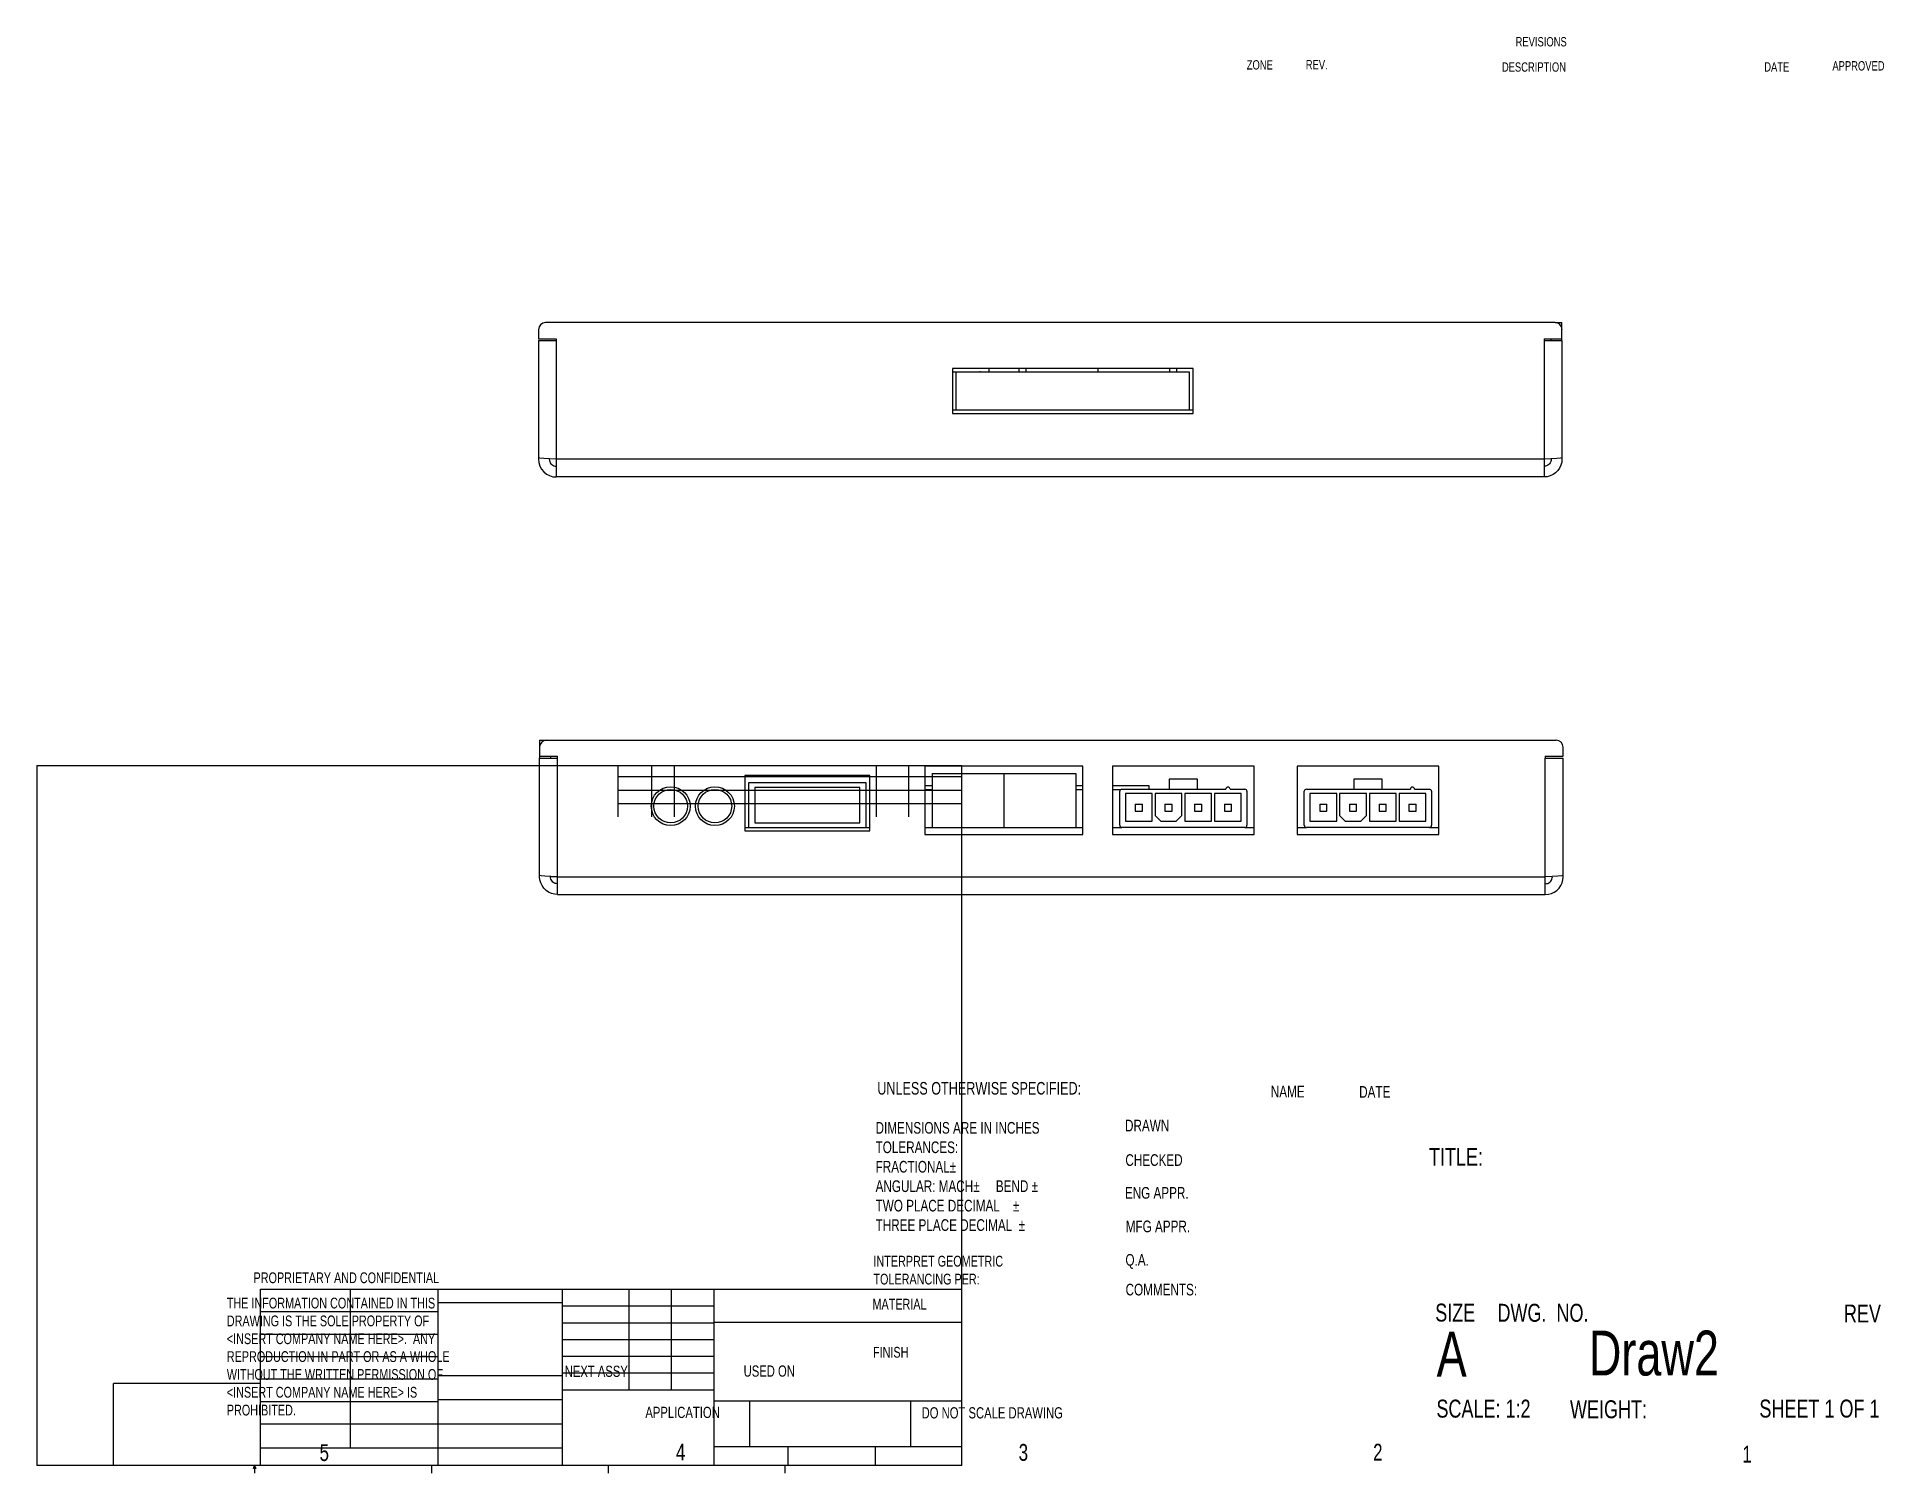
# Model space of a CAD drawing. Extents: x 4 to 265, y 4 to 207.
import ezdxf

# ---------------------------------------------------------------- set-up
doc = ezdxf.new("R2010")
doc.units = 0
doc.layers.get('0').update_dxf_attribs({"linetype": 'CONTINUOUS'})
doc.styles.add('SLDTEXTSTYLE0', font='txt', dxfattribs={"width": 0.75})

# ---------------------------------------------------------------- blocks, each defined once
blk = doc.blocks.new('NOTE48')
at = {"color": 7, "char_height": 1.524, "attachment_point": 1, "style": 'SLDTEXTSTYLE0'}
for s, insert in [('THE INFORMATION CONTAINED IN THIS', (0, 0)), ('DRAWING IS THE SOLE PROPERTY OF', (0, -2.524)), ('<INSERT COMPANY NAME HERE>.  ANY ', (0, -5.048)), ('REPRODUCTION IN PART OR AS A WHOLE', (0, -7.572)), ('WITHOUT THE WRITTEN PERMISSION OF', (0, -10.096)), ('<INSERT COMPANY NAME HERE> IS ', (0, -12.62)), ('PROHIBITED.', (0, -15.144))]:
    blk.add_mtext(s, dxfattribs=dict(at, insert=insert))

msp = doc.modelspace()

# ---------------------------------------------------------------- linework, layer by layer
at = {"color": 7, "linetype": 'CONTINUOUS'}
for p, q in [((75.13, 165.69), (75.13, 164.4)), ((218.93, 166.69), (76.13, 166.69)), ((218.93, 166.69), (219.91, 166.69)), ((219.91, 165.71), (219.91, 166.69)), ((219.91, 164.4), (219.91, 165.71)), ((75.13, 164.4), (77.65, 164.4)), ((75.13, 164.15), (75.13, 147.55)), ((75.13, 164.15), (77.65, 164.15)), ((77.65, 164.4), (77.65, 164.15)), ((77.65, 164.15), (77.65, 147.37)), ((217.39, 164.4), (219.91, 164.4)), ((217.39, 164.4), (217.39, 164.15)), ((217.39, 164.15), (217.39, 147.37)), ((217.39, 164.15), (219.91, 164.15)), ((218.39, 164.15), (218.39, 164.4)), ((219.91, 164.15), (219.91, 164.4)), ((219.91, 164.15), (219.91, 147.55)), ((133.68, 160.2), (133.68, 153.84)), ((167.72, 160.2), (133.68, 160.2)), ((133.68, 159.75), (137.56, 159.75)), ((167.21, 159.69), (134.19, 159.69)), ((134.19, 159.69), (134.19, 154.35)), ((138.87, 159.69), (138.87, 160.2)), ((143.08, 160.2), (143.08, 159.69)), ((144.09, 160.2), (144.09, 159.69)), ((154.25, 160.2), (154.25, 159.69)), ((154.25, 160.2), (154.25, 159.69)), ((164.41, 160.2), (164.41, 159.69)), ((165.43, 159.69), (165.43, 160.2)), ((167.21, 154.35), (167.21, 159.69)), ((167.72, 153.84), (167.72, 160.2)), ((133.68, 154.35), (134.19, 154.35)), ((134.19, 154.35), (167.21, 154.35)), ((167.21, 154.35), (167.72, 154.35)), ((133.68, 153.84), (167.72, 153.84)), ((75.13, 147.55), (75.13, 147.37)), ((217.39, 147.37), (77.65, 147.37)), ((77.65, 147.37), (77.65, 144.85)), ((217.39, 147.37), (217.39, 144.85)), ((219.91, 147.55), (219.91, 147.37)), ((217.39, 144.85), (77.65, 144.85)), ((75.3, 107.61), (76.28, 107.61)), ((75.3, 107.61), (75.3, 106.63)), ((76.28, 107.61), (219.08, 107.61)), ((75.3, 106.63), (75.3, 105.33)), ((75.3, 105.33), (77.82, 105.33)), ((75.3, 105.33), (75.3, 105.07)), ((75.3, 88.47), (75.3, 105.07)), ((75.3, 105.07), (77.82, 105.07)), ((76.82, 105.33), (76.82, 105.07)), ((77.82, 105.07), (77.82, 105.33)), ((77.82, 88.29), (77.82, 105.07)), ((217.55, 105.33), (220.08, 105.33)), ((217.55, 105.33), (217.55, 105.07)), ((217.55, 88.29), (217.55, 105.07)), ((217.55, 105.07), (220.08, 105.07)), ((220.08, 105.33), (220.08, 106.61)), ((220.08, 88.47), (220.08, 105.07)), ((4.19, 104.04), (135, 104.04)), ((4.19, 104.04), (4.19, 4.98)), ((86.42, 96.74), (86.42, 104.04)), ((86.42, 102.45), (135, 102.45)), ((91.19, 96.74), (91.19, 104.04)), ((94.36, 96.74), (94.36, 104.04)), ((122.01, 102.59), (104.34, 102.59)), ((104.34, 102.59), (104.34, 94.76)), ((122.01, 94.76), (122.01, 102.59)), ((122.94, 96.74), (122.94, 104.04)), ((127.51, 96.74), (127.51, 104.04)), ((152.13, 103.91), (129.78, 103.91)), ((129.78, 103.91), (129.78, 94.25)), ((130.8, 102.89), (130.8, 95.27)), ((130.8, 102.89), (140.96, 102.89)), ((135, 4.98), (135, 104.04)), ((140.96, 102.89), (140.96, 95.27)), ((140.96, 102.89), (140.96, 95.27)), ((140.96, 102.89), (151.12, 102.89)), ((151.12, 102.89), (151.12, 95.27)), ((152.13, 94.25), (152.13, 103.91)), ((176.37, 103.91), (156.33, 103.91)), ((156.33, 103.91), (156.33, 94.25)), ((164.35, 102.07), (164.35, 100.67)), ((168.35, 102.07), (164.35, 102.07)), ((168.35, 100.67), (168.35, 102.07)), ((176.37, 94.25), (176.37, 103.91)), ((202.48, 103.91), (182.45, 103.91)), ((182.45, 103.91), (182.45, 94.25)), ((190.46, 102.07), (190.46, 100.67)), ((194.46, 102.07), (190.46, 102.07)), ((194.46, 100.67), (194.46, 102.07)), ((202.48, 94.25), (202.48, 103.91)), ((86.42, 100.55), (135, 100.55)), ((104.85, 101.57), (104.85, 95.27)), ((121.5, 101.57), (104.85, 101.57)), ((105.75, 100.92), (105.75, 95.92)), ((120.6, 100.92), (105.75, 100.92)), ((120.6, 95.92), (120.6, 100.92)), ((121.5, 95.27), (121.5, 101.57)), ((130.8, 101.13), (129.78, 101.13)), ((129.78, 100.62), (130.8, 100.62)), ((152.13, 101.13), (151.12, 101.13)), ((151.12, 100.62), (152.13, 100.62)), ((161.52, 101.13), (156.33, 101.13)), ((156.33, 100.62), (157.48, 100.62)), ((157.35, 95.57), (157.35, 100.37)), ((157.65, 100.67), (164.35, 100.67)), ((161.95, 100.07), (158.15, 100.07)), ((158.15, 100.07), (158.15, 96.17)), ((161.52, 100.67), (161.52, 101.13)), ((161.95, 96.17), (161.95, 100.07)), ((166.15, 100.07), (162.35, 100.07)), ((162.35, 100.07), (162.35, 96.97)), ((164.35, 100.67), (168.35, 100.67)), ((166.15, 96.97), (166.15, 100.07)), ((170.35, 100.07), (166.55, 100.07)), ((166.55, 100.07), (166.55, 96.17)), ((168.35, 100.67), (172.35, 100.67)), ((170.35, 96.17), (170.35, 100.07)), ((174.55, 100.07), (170.75, 100.07)), ((170.75, 100.07), (170.75, 96.17)), ((172.95, 100.67), (175.05, 100.67)), ((174.55, 96.17), (174.55, 100.07)), ((175.35, 100.37), (175.35, 95.57)), ((183.46, 95.57), (183.46, 100.37)), ((183.76, 100.67), (190.46, 100.67)), ((188.06, 100.07), (184.26, 100.07)), ((184.26, 100.07), (184.26, 96.17)), ((188.06, 96.17), (188.06, 100.07)), ((192.26, 100.07), (188.46, 100.07)), ((188.46, 100.07), (188.46, 96.97)), ((190.46, 100.67), (194.46, 100.67)), ((192.26, 96.97), (192.26, 100.07)), ((196.46, 100.07), (192.66, 100.07)), ((192.66, 100.07), (192.66, 96.17)), ((194.46, 100.67), (198.46, 100.67)), ((196.46, 96.17), (196.46, 100.07)), ((200.66, 100.07), (196.86, 100.07)), ((196.86, 100.07), (196.86, 96.17)), ((199.06, 100.67), (201.16, 100.67)), ((200.66, 96.17), (200.66, 100.07)), ((201.46, 100.37), (201.46, 95.57)), ((86.42, 98.64), (135, 98.64)), ((159.55, 98.57), (159.55, 97.57)), ((159.55, 98.57), (160.55, 98.57)), ((159.55, 97.57), (160.55, 97.57)), ((160.55, 97.57), (160.55, 98.57)), ((162.35, 96.97), (163.15, 96.17)), ((163.75, 98.57), (163.75, 97.57)), ((163.75, 98.57), (164.75, 98.57)), ((163.75, 97.57), (164.75, 97.57)), ((164.75, 97.57), (164.75, 98.57)), ((165.35, 96.17), (166.15, 96.97)), ((167.95, 98.57), (167.95, 97.57)), ((167.95, 98.57), (168.95, 98.57)), ((167.95, 97.57), (168.95, 97.57)), ((168.95, 97.57), (168.95, 98.57)), ((172.15, 98.57), (173.15, 98.57)), ((172.15, 98.57), (172.15, 97.57)), ((172.15, 97.57), (173.15, 97.57)), ((173.15, 97.57), (173.15, 98.57)), ((185.66, 98.57), (185.66, 97.57)), ((185.66, 98.57), (186.66, 98.57)), ((185.66, 97.57), (186.66, 97.57)), ((186.66, 97.57), (186.66, 98.57)), ((188.46, 96.97), (189.26, 96.17)), ((189.86, 98.57), (189.86, 97.57)), ((189.86, 98.57), (190.86, 98.57)), ((189.86, 97.57), (190.86, 97.57)), ((190.86, 97.57), (190.86, 98.57)), ((191.46, 96.17), (192.26, 96.97)), ((194.06, 98.57), (194.06, 97.57)), ((194.06, 98.57), (195.06, 98.57)), ((194.06, 97.57), (195.06, 97.57)), ((195.06, 97.57), (195.06, 98.57)), ((198.26, 98.57), (199.26, 98.57)), ((198.26, 98.57), (198.26, 97.57)), ((198.26, 97.57), (199.26, 97.57)), ((199.26, 97.57), (199.26, 98.57)), ((104.34, 95.27), (104.85, 95.27)), ((104.34, 94.76), (122.01, 94.76)), ((104.85, 95.27), (121.5, 95.27)), ((105.75, 95.92), (120.6, 95.92)), ((121.5, 95.27), (122.01, 95.27)), ((129.78, 95.27), (130.8, 95.27)), ((129.78, 94.25), (152.13, 94.25)), ((130.8, 95.27), (140.96, 95.27)), ((140.96, 95.27), (151.12, 95.27)), ((151.12, 95.27), (152.13, 95.27)), ((156.33, 95.27), (157.65, 95.27)), ((156.33, 94.25), (176.37, 94.25)), ((175.05, 95.27), (157.65, 95.27)), ((158.15, 96.17), (161.95, 96.17)), ((163.15, 96.17), (165.35, 96.17)), ((166.55, 96.17), (170.35, 96.17)), ((170.75, 96.17), (174.55, 96.17)), ((175.05, 95.27), (176.37, 95.27)), ((182.45, 95.27), (183.76, 95.27)), ((182.45, 94.25), (202.48, 94.25)), ((201.16, 95.27), (183.76, 95.27)), ((184.26, 96.17), (188.06, 96.17)), ((189.26, 96.17), (191.46, 96.17)), ((192.66, 96.17), (196.46, 96.17)), ((196.86, 96.17), (200.66, 96.17)), ((201.16, 95.27), (202.48, 95.27)), ((75.3, 88.29), (75.3, 88.47)), ((77.82, 88.29), (217.55, 88.29)), ((77.82, 85.77), (77.82, 88.29)), ((217.55, 85.77), (217.55, 88.29)), ((220.08, 88.29), (220.08, 88.47)), ((77.82, 85.77), (217.55, 85.77)), ((35.83, 29.93), (135, 29.93)), ((35.83, 4.98), (35.83, 29.93)), ((48.5, 29.93), (48.5, 7.47)), ((60.94, 4.98), (60.94, 29.93)), ((78.48, 29.93), (78.48, 4.98)), ((87.93, 29.93), (87.93, 15.64)), ((93.88, 29.93), (93.88, 15.64)), ((99.96, 29.93), (99.96, 4.98)), ((35.83, 26.75), (60.94, 26.75)), ((78.48, 27.97), (60.94, 27.97)), ((78.48, 27.55), (99.96, 27.55)), ((35.83, 23.58), (60.94, 23.58)), ((78.48, 25.16), (99.96, 25.16)), ((99.96, 25.26), (135, 25.26)), ((78.48, 22.78), (99.96, 22.78)), ((35.83, 20.4), (60.94, 20.4)), ((99.96, 20.4), (78.48, 20.4)), ((15.03, 4.98), (15.03, 16.59)), ((35.83, 16.59), (15.03, 16.59)), ((35.83, 17.23), (60.94, 17.23)), ((60.94, 17.73), (78.48, 17.73)), ((99.96, 18.02), (78.48, 18.02)), ((35.83, 14.05), (60.94, 14.05)), ((60.94, 14.3), (78.48, 14.3)), ((99.96, 15.64), (78.48, 15.64)), ((99.96, 14.12), (135, 14.12)), ((104.99, 14.12), (104.99, 7.68)), ((127.74, 14.12), (127.74, 7.68)), ((35.83, 10.88), (60.94, 10.88)), ((60.94, 10.87), (78.48, 10.87)), ((35.83, 7.47), (78.48, 7.47)), ((99.96, 7.68), (135, 7.68)), ((110.42, 7.68), (110.42, 4.98)), ((122.76, 7.68), (122.76, 4.98)), ((135, 4.98), (4.19, 4.98)), ((34.82, 4.54), (34.98, 4.98)), ((35.14, 4.54), (34.82, 4.54)), ((34.98, 4.98), (34.98, 3.9)), ((34.98, 4.98), (35.14, 4.54)), ((59.99, 4.98), (59.99, 3.9)), ((84.99, 4.98), (84.99, 3.9)), ((109.99, 4.98), (109.99, 3.9))]:
    msp.add_line(p, q, dxfattribs=at)
at = {"color": 7, "linetype": 'CONTINUOUS', "flags": 128}
for points in [[(77.65, 147.37), (76.69, 147.42), (75.87, 147.46), (75.32, 147.51), (75.13, 147.55)], [(75.13, 147.37), (75.18, 146.88), (75.32, 146.4), (75.56, 145.97), (75.87, 145.59), (76.25, 145.27), (76.69, 145.04), (77.16, 144.89), (77.65, 144.85)], [(76.65, 147.37), (76.67, 147.2), (76.72, 147.03), (76.79, 146.87), (76.89, 146.73), (77.01, 146.6), (77.15, 146.5), (77.31, 146.43), (77.48, 146.39), (77.65, 146.37)], [(219.91, 147.55), (219.72, 147.51), (219.17, 147.46), (218.35, 147.42), (217.39, 147.37)], [(219.91, 147.37), (219.87, 146.93), (219.76, 146.51), (219.57, 146.11), (219.32, 145.75), (219.01, 145.44), (218.65, 145.18), (218.25, 145), (217.82, 144.88), (217.39, 144.85)], [(218.39, 147.37), (218.37, 147.2), (218.33, 147.03), (218.25, 146.87), (218.15, 146.73), (218.03, 146.6), (217.89, 146.5), (217.73, 146.43), (217.56, 146.39), (217.39, 146.37)], [(77.82, 88.29), (76.86, 88.34), (76.04, 88.38), (75.49, 88.43), (75.3, 88.47)], [(77.82, 85.77), (77.38, 85.81), (76.96, 85.92), (76.56, 86.11), (76.2, 86.36), (75.89, 86.67), (75.64, 87.03), (75.45, 87.43), (75.34, 87.86), (75.3, 88.29)], [(76.82, 88.34), (76.86, 88.34), (77.82, 88.29)], [(77.82, 87.29), (77.65, 87.31), (77.48, 87.35), (77.32, 87.43), (77.18, 87.53), (77.06, 87.65), (76.96, 87.79), (76.88, 87.95), (76.84, 88.12), (76.82, 88.29)], [(220.08, 88.47), (219.89, 88.43), (219.34, 88.38), (218.52, 88.34), (217.55, 88.29)], [(217.55, 85.77), (217.99, 85.81), (218.42, 85.92), (218.82, 86.11), (219.18, 86.36), (219.49, 86.67), (219.74, 87.03), (219.93, 87.43), (220.04, 87.86), (220.08, 88.29)], [(217.55, 87.29), (217.73, 87.31), (217.9, 87.35), (218.05, 87.43), (218.2, 87.53), (218.32, 87.65), (218.42, 87.79), (218.49, 87.95), (218.54, 88.12), (218.55, 88.29)]]:
    msp.add_lwpolyline(points, dxfattribs=at)
at = {"color": 7, "linetype": 'CONTINUOUS'}
for centre, radius in [((93.84, 98.27), 2.75), ((93.84, 98.27), 2.37), ((100.09, 98.27), 2.75), ((100.09, 98.27), 2.37)]:
    msp.add_circle(centre, radius, dxfattribs=at)
for centre, radius, start, end in [((76.13, 165.69), 1, 90, 180), ((218.93, 165.71), 0.984, 0, 90), ((137.56, 159.45), 0.3, 55.8064, 90), ((76.28, 106.63), 0.984, 90, 180), ((219.08, 106.61), 1, 0, 90), ((157.65, 100.37), 0.3, 90, 180), ((172.65, 100.67), 0.3, 0, 180), ((175.05, 100.37), 0.3, 0, 90), ((183.76, 100.37), 0.3, 90, 180), ((198.76, 100.67), 0.3, 0, 180), ((201.16, 100.37), 0.3, 0, 90), ((157.65, 95.57), 0.3, 180, 270), ((175.05, 95.57), 0.3, 270, 0), ((183.76, 95.57), 0.3, 180, 270), ((201.16, 95.57), 0.3, 270, 0)]:
    msp.add_arc(centre, radius, start, end, dxfattribs=at)

# ---------------------------------------------------------------- block references
msp.add_blockref('NOTE48', (31.05, 28.72))

# ---------------------------------------------------------------- texts
at = {"color": 7, "style": 'SLDTEXTSTYLE0'}
for s, insert, char_height, attachment_point in [('REVISIONS', (213.35, 207.1), 1.323, 1), ('ZONE', (175.32, 203.83), 1.323, 1), ('REV.', (183.67, 203.85), 1.323, 1), ('DESCRIPTION', (211.41, 203.52), 1.3229, 1), ('DATE', (248.52, 203.54), 1.323, 1), ('APPROVED', (258.16, 203.69), 1.323, 1), ('UNLESS OTHERWISE SPECIFIED:', (123.06, 59.24), 1.778, 1), ('NAME', (178.72, 58.7), 1.651, 1), ('DATE', (191.22, 58.66), 1.651, 1), ('DIMENSIONS ARE IN INCHES\\PTOLERANCES:\\PFRACTIONAL%%p\\PANGULAR: MACH%%p     BEND %%p\\PTWO PLACE DECIMAL    %%p\\PTHREE PLACE DECIMAL  %%p', (122.82, 53.58), 1.651, 1), ('DRAWN', (158.1, 53.9), 1.651, 1), ('TITLE:', (201.09, 49.92), 2.54, 1), ('CHECKED', (158.15, 49.02), 1.651, 1), ('ENG APPR.', (158.08, 44.38), 1.651, 1), ('MFG APPR.', (158.2, 39.63), 1.651, 1), ('INTERPRET GEOMETRIC\\PTOLERANCING PER:', (122.51, 34.65), 1.524, 1), ('Q.A.', (158.16, 34.9), 1.651, 1), ('PROPRIETARY AND CONFIDENTIAL', (34.83, 32.3), 1.524, 1), ('COMMENTS:', (158.18, 30.69), 1.651, 1), ('MATERIAL', (122.38, 28.57), 1.524, 1), ('SIZE', (201.98, 27.88), 2.54, 1), ('DWG.  NO.', (210.78, 27.85), 2.54, 1), ('REV\\P', (259.79, 27.75), 2.54, 1), ('A', (202.18, 23.91), 6.35, 1), ('Draw2', (232.91, 24.06), 6.35, 2), ('FINISH', (122.45, 21.76), 1.524, 1), ('NEXT ASSY', (78.84, 19.1), 1.587, 1), ('USED ON', (104.15, 19.13), 1.587, 1), ('APPLICATION', (90.25, 13.28), 1.5875, 1), ('DO NOT SCALE DRAWING', (139.32, 13.22), 1.5875, 2), ('SCALE: 1:2', (202.15, 14.29), 2.54, 1), ('WEIGHT: ', (221.04, 14.2), 2.54, 1), ('SHEET 1 OF 1', (247.83, 14.3), 2.54, 1), ('5', (44.17, 7.99), 2.38, 1), ('4', (94.58, 8.07), 2.38, 1), ('3', (143.06, 8.02), 2.38, 1), ('2', (193.19, 8.04), 2.38, 1), ('1', (245.41, 7.76), 2.38, 1)]:
    msp.add_mtext(s, dxfattribs=dict(at, insert=insert, char_height=char_height, attachment_point=attachment_point))

doc.saveas('drawing.dxf')
